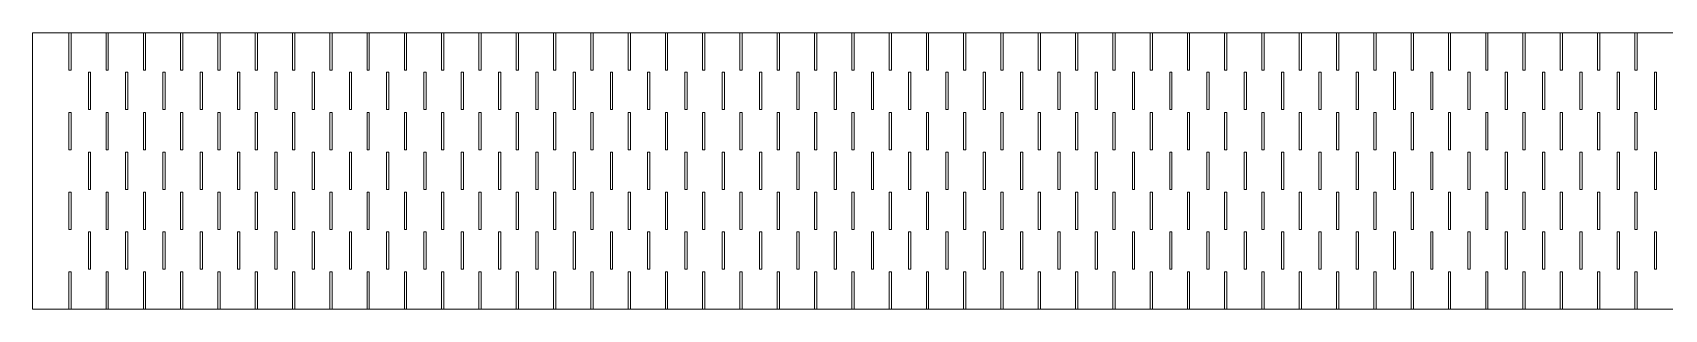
# Model space of a CAD drawing. Header units: millimetres. Extents: x -92 to 84, y 114 to 129.
# Drawn here: x -92.3 to -4.8, y 113.9 to 128.7 of the extents above; entities that cross this region are included whole.
import ezdxf

# ---------------------------------------------------------------- set-up
doc = ezdxf.new("R2010")
doc.units = ezdxf.units.MM
doc.header["$MEASUREMENT"] = 0
doc.layers.add('Camada 1', color=7, linetype='Continuous')

msp = doc.modelspace()

# ---------------------------------------------------------------- linework, layer by layer
at = {"layer": 'Camada 1', "lineweight": 9}
for points in [[(-92.337, 113.8944), (83.663, 113.8944), (83.663, 128.711), (-92.337, 128.711), (-92.337, 113.8944)], [(-90.3972, 126.711), (-90.2768, 126.711), (-90.2768, 128.711), (-90.3972, 128.711), (-90.3972, 126.711)], [(-88.3972, 126.711), (-88.2768, 126.711), (-88.2768, 128.711), (-88.3972, 128.711), (-88.3972, 126.711)], [(-86.3972, 126.711), (-86.2768, 126.711), (-86.2768, 128.711), (-86.3972, 128.711), (-86.3972, 126.711)], [(-84.3972, 126.711), (-84.2768, 126.711), (-84.2768, 128.711), (-84.3972, 128.711), (-84.3972, 126.711)], [(-82.3972, 126.711), (-82.2768, 126.711), (-82.2768, 128.711), (-82.3972, 128.711), (-82.3972, 126.711)], [(-80.3972, 126.711), (-80.2768, 126.711), (-80.2768, 128.711), (-80.3972, 128.711), (-80.3972, 126.711)], [(-78.3972, 126.711), (-78.2768, 126.711), (-78.2768, 128.711), (-78.3972, 128.711), (-78.3972, 126.711)], [(-76.3972, 126.711), (-76.2768, 126.711), (-76.2768, 128.711), (-76.3972, 128.711), (-76.3972, 126.711)], [(-74.3972, 126.711), (-74.2768, 126.711), (-74.2768, 128.711), (-74.3972, 128.711), (-74.3972, 126.711)], [(-72.3972, 126.711), (-72.2768, 126.711), (-72.2768, 128.711), (-72.3972, 128.711), (-72.3972, 126.711)], [(-70.3972, 126.711), (-70.2768, 126.711), (-70.2768, 128.711), (-70.3972, 128.711), (-70.3972, 126.711)], [(-68.3972, 126.711), (-68.2768, 126.711), (-68.2768, 128.711), (-68.3972, 128.711), (-68.3972, 126.711)], [(-66.3972, 126.711), (-66.2768, 126.711), (-66.2768, 128.711), (-66.3972, 128.711), (-66.3972, 126.711)], [(-64.3972, 126.711), (-64.2768, 126.711), (-64.2768, 128.711), (-64.3972, 128.711), (-64.3972, 126.711)], [(-62.3972, 126.711), (-62.2768, 126.711), (-62.2768, 128.711), (-62.3972, 128.711), (-62.3972, 126.711)], [(-60.3972, 126.711), (-60.2768, 126.711), (-60.2768, 128.711), (-60.3972, 128.711), (-60.3972, 126.711)], [(-58.3972, 126.711), (-58.2768, 126.711), (-58.2768, 128.711), (-58.3972, 128.711), (-58.3972, 126.711)], [(-56.3972, 126.711), (-56.2768, 126.711), (-56.2768, 128.711), (-56.3972, 128.711), (-56.3972, 126.711)], [(-54.3972, 126.711), (-54.2768, 126.711), (-54.2768, 128.711), (-54.3972, 128.711), (-54.3972, 126.711)], [(-52.3972, 126.711), (-52.2768, 126.711), (-52.2768, 128.711), (-52.3972, 128.711), (-52.3972, 126.711)], [(-50.3972, 126.711), (-50.2768, 126.711), (-50.2768, 128.711), (-50.3972, 128.711), (-50.3972, 126.711)], [(-48.3972, 126.711), (-48.2768, 126.711), (-48.2768, 128.711), (-48.3972, 128.711), (-48.3972, 126.711)], [(-46.3972, 126.711), (-46.2768, 126.711), (-46.2768, 128.711), (-46.3972, 128.711), (-46.3972, 126.711)], [(-44.3972, 126.711), (-44.2768, 126.711), (-44.2768, 128.711), (-44.3972, 128.711), (-44.3972, 126.711)], [(-42.3972, 126.711), (-42.2768, 126.711), (-42.2768, 128.711), (-42.3972, 128.711), (-42.3972, 126.711)], [(-40.3972, 126.711), (-40.2768, 126.711), (-40.2768, 128.711), (-40.3972, 128.711), (-40.3972, 126.711)], [(-38.3972, 126.711), (-38.2768, 126.711), (-38.2768, 128.711), (-38.3972, 128.711), (-38.3972, 126.711)], [(-36.3972, 126.711), (-36.2768, 126.711), (-36.2768, 128.711), (-36.3972, 128.711), (-36.3972, 126.711)], [(-34.3972, 126.711), (-34.2768, 126.711), (-34.2768, 128.711), (-34.3972, 128.711), (-34.3972, 126.711)], [(-32.3972, 126.711), (-32.2768, 126.711), (-32.2768, 128.711), (-32.3972, 128.711), (-32.3972, 126.711)], [(-30.3972, 126.711), (-30.2768, 126.711), (-30.2768, 128.711), (-30.3972, 128.711), (-30.3972, 126.711)], [(-28.3972, 126.711), (-28.2768, 126.711), (-28.2768, 128.711), (-28.3972, 128.711), (-28.3972, 126.711)], [(-26.3972, 126.711), (-26.2768, 126.711), (-26.2768, 128.711), (-26.3972, 128.711), (-26.3972, 126.711)], [(-24.3972, 126.711), (-24.2768, 126.711), (-24.2768, 128.711), (-24.3972, 128.711), (-24.3972, 126.711)], [(-22.3972, 126.711), (-22.2768, 126.711), (-22.2768, 128.711), (-22.3972, 128.711), (-22.3972, 126.711)], [(-20.3972, 126.711), (-20.2768, 126.711), (-20.2768, 128.711), (-20.3972, 128.711), (-20.3972, 126.711)], [(-18.3972, 126.711), (-18.2768, 126.711), (-18.2768, 128.711), (-18.3972, 128.711), (-18.3972, 126.711)], [(-16.3972, 126.711), (-16.2768, 126.711), (-16.2768, 128.711), (-16.3972, 128.711), (-16.3972, 126.711)], [(-14.3972, 126.711), (-14.2768, 126.711), (-14.2768, 128.711), (-14.3972, 128.711), (-14.3972, 126.711)], [(-12.3972, 126.711), (-12.2768, 126.711), (-12.2768, 128.711), (-12.3972, 128.711), (-12.3972, 126.711)], [(-10.3972, 126.711), (-10.2768, 126.711), (-10.2768, 128.711), (-10.3972, 128.711), (-10.3972, 126.711)], [(-8.3972, 126.711), (-8.2768, 126.711), (-8.2768, 128.711), (-8.3972, 128.711), (-8.3972, 126.711)], [(-6.3972, 126.711), (-6.2768, 126.711), (-6.2768, 128.711), (-6.3972, 128.711), (-6.3972, 126.711)], [(-89.3472, 124.5888), (-89.2268, 124.5888), (-89.2268, 126.5888), (-89.3472, 126.5888), (-89.3472, 124.5888)], [(-87.3472, 124.5888), (-87.2268, 124.5888), (-87.2268, 126.5888), (-87.3472, 126.5888), (-87.3472, 124.5888)], [(-85.3472, 124.5888), (-85.2268, 124.5888), (-85.2268, 126.5888), (-85.3472, 126.5888), (-85.3472, 124.5888)], [(-83.3472, 124.5888), (-83.2268, 124.5888), (-83.2268, 126.5888), (-83.3472, 126.5888), (-83.3472, 124.5888)], [(-81.3472, 124.5888), (-81.2268, 124.5888), (-81.2268, 126.5888), (-81.3472, 126.5888), (-81.3472, 124.5888)], [(-79.3472, 124.5888), (-79.2268, 124.5888), (-79.2268, 126.5888), (-79.3472, 126.5888), (-79.3472, 124.5888)], [(-77.3472, 124.5888), (-77.2268, 124.5888), (-77.2268, 126.5888), (-77.3472, 126.5888), (-77.3472, 124.5888)], [(-75.3472, 124.5888), (-75.2268, 124.5888), (-75.2268, 126.5888), (-75.3472, 126.5888), (-75.3472, 124.5888)], [(-73.3472, 124.5888), (-73.2268, 124.5888), (-73.2268, 126.5888), (-73.3472, 126.5888), (-73.3472, 124.5888)], [(-71.3472, 124.5888), (-71.2268, 124.5888), (-71.2268, 126.5888), (-71.3472, 126.5888), (-71.3472, 124.5888)], [(-69.3472, 124.5888), (-69.2268, 124.5888), (-69.2268, 126.5888), (-69.3472, 126.5888), (-69.3472, 124.5888)], [(-67.3472, 124.5888), (-67.2268, 124.5888), (-67.2268, 126.5888), (-67.3472, 126.5888), (-67.3472, 124.5888)], [(-65.3472, 124.5888), (-65.2268, 124.5888), (-65.2268, 126.5888), (-65.3472, 126.5888), (-65.3472, 124.5888)], [(-63.3472, 124.5888), (-63.2268, 124.5888), (-63.2268, 126.5888), (-63.3472, 126.5888), (-63.3472, 124.5888)], [(-61.3472, 124.5888), (-61.2268, 124.5888), (-61.2268, 126.5888), (-61.3472, 126.5888), (-61.3472, 124.5888)], [(-59.3472, 124.5888), (-59.2268, 124.5888), (-59.2268, 126.5888), (-59.3472, 126.5888), (-59.3472, 124.5888)], [(-57.3472, 124.5888), (-57.2268, 124.5888), (-57.2268, 126.5888), (-57.3472, 126.5888), (-57.3472, 124.5888)], [(-55.3472, 124.5888), (-55.2268, 124.5888), (-55.2268, 126.5888), (-55.3472, 126.5888), (-55.3472, 124.5888)], [(-53.3472, 124.5888), (-53.2268, 124.5888), (-53.2268, 126.5888), (-53.3472, 126.5888), (-53.3472, 124.5888)], [(-51.3472, 124.5888), (-51.2268, 124.5888), (-51.2268, 126.5888), (-51.3472, 126.5888), (-51.3472, 124.5888)], [(-49.3472, 124.5888), (-49.2268, 124.5888), (-49.2268, 126.5888), (-49.3472, 126.5888), (-49.3472, 124.5888)], [(-47.3472, 124.5888), (-47.2268, 124.5888), (-47.2268, 126.5888), (-47.3472, 126.5888), (-47.3472, 124.5888)], [(-45.3472, 124.5888), (-45.2268, 124.5888), (-45.2268, 126.5888), (-45.3472, 126.5888), (-45.3472, 124.5888)], [(-43.3472, 124.5888), (-43.2268, 124.5888), (-43.2268, 126.5888), (-43.3472, 126.5888), (-43.3472, 124.5888)], [(-41.3472, 124.5888), (-41.2268, 124.5888), (-41.2268, 126.5888), (-41.3472, 126.5888), (-41.3472, 124.5888)], [(-39.3472, 124.5888), (-39.2268, 124.5888), (-39.2268, 126.5888), (-39.3472, 126.5888), (-39.3472, 124.5888)], [(-37.3472, 124.5888), (-37.2268, 124.5888), (-37.2268, 126.5888), (-37.3472, 126.5888), (-37.3472, 124.5888)], [(-35.3472, 124.5888), (-35.2268, 124.5888), (-35.2268, 126.5888), (-35.3472, 126.5888), (-35.3472, 124.5888)], [(-33.3472, 124.5888), (-33.2268, 124.5888), (-33.2268, 126.5888), (-33.3472, 126.5888), (-33.3472, 124.5888)], [(-31.3472, 124.5888), (-31.2268, 124.5888), (-31.2268, 126.5888), (-31.3472, 126.5888), (-31.3472, 124.5888)], [(-29.3472, 124.5888), (-29.2268, 124.5888), (-29.2268, 126.5888), (-29.3472, 126.5888), (-29.3472, 124.5888)], [(-27.3472, 124.5888), (-27.2268, 124.5888), (-27.2268, 126.5888), (-27.3472, 126.5888), (-27.3472, 124.5888)], [(-25.3472, 124.5888), (-25.2268, 124.5888), (-25.2268, 126.5888), (-25.3472, 126.5888), (-25.3472, 124.5888)], [(-23.3472, 124.5888), (-23.2268, 124.5888), (-23.2268, 126.5888), (-23.3472, 126.5888), (-23.3472, 124.5888)], [(-21.3472, 124.5888), (-21.2268, 124.5888), (-21.2268, 126.5888), (-21.3472, 126.5888), (-21.3472, 124.5888)], [(-19.3472, 124.5888), (-19.2268, 124.5888), (-19.2268, 126.5888), (-19.3472, 126.5888), (-19.3472, 124.5888)], [(-17.3472, 124.5888), (-17.2268, 124.5888), (-17.2268, 126.5888), (-17.3472, 126.5888), (-17.3472, 124.5888)], [(-15.3472, 124.5888), (-15.2268, 124.5888), (-15.2268, 126.5888), (-15.3472, 126.5888), (-15.3472, 124.5888)], [(-13.3472, 124.5888), (-13.2268, 124.5888), (-13.2268, 126.5888), (-13.3472, 126.5888), (-13.3472, 124.5888)], [(-11.3472, 124.5888), (-11.2268, 124.5888), (-11.2268, 126.5888), (-11.3472, 126.5888), (-11.3472, 124.5888)], [(-9.3472, 124.5888), (-9.2268, 124.5888), (-9.2268, 126.5888), (-9.3472, 126.5888), (-9.3472, 124.5888)], [(-7.3472, 124.5888), (-7.2268, 124.5888), (-7.2268, 126.5888), (-7.3472, 126.5888), (-7.3472, 124.5888)], [(-5.3472, 124.5888), (-5.2268, 124.5888), (-5.2268, 126.5888), (-5.3472, 126.5888), (-5.3472, 124.5888)], [(-90.3972, 122.4388), (-90.2768, 122.4388), (-90.2768, 124.4388), (-90.3972, 124.4388), (-90.3972, 122.4388)], [(-88.3972, 122.4388), (-88.2768, 122.4388), (-88.2768, 124.4388), (-88.3972, 124.4388), (-88.3972, 122.4388)], [(-86.3972, 122.4388), (-86.2768, 122.4388), (-86.2768, 124.4388), (-86.3972, 124.4388), (-86.3972, 122.4388)], [(-84.3972, 122.4388), (-84.2768, 122.4388), (-84.2768, 124.4388), (-84.3972, 124.4388), (-84.3972, 122.4388)], [(-82.3972, 122.4388), (-82.2768, 122.4388), (-82.2768, 124.4388), (-82.3972, 124.4388), (-82.3972, 122.4388)], [(-80.3972, 122.4388), (-80.2768, 122.4388), (-80.2768, 124.4388), (-80.3972, 124.4388), (-80.3972, 122.4388)], [(-78.3972, 122.4388), (-78.2768, 122.4388), (-78.2768, 124.4388), (-78.3972, 124.4388), (-78.3972, 122.4388)], [(-76.3972, 122.4388), (-76.2768, 122.4388), (-76.2768, 124.4388), (-76.3972, 124.4388), (-76.3972, 122.4388)], [(-74.3972, 122.4388), (-74.2768, 122.4388), (-74.2768, 124.4388), (-74.3972, 124.4388), (-74.3972, 122.4388)], [(-72.3972, 122.4388), (-72.2768, 122.4388), (-72.2768, 124.4388), (-72.3972, 124.4388), (-72.3972, 122.4388)], [(-70.3972, 122.4388), (-70.2768, 122.4388), (-70.2768, 124.4388), (-70.3972, 124.4388), (-70.3972, 122.4388)], [(-68.3972, 122.4388), (-68.2768, 122.4388), (-68.2768, 124.4388), (-68.3972, 124.4388), (-68.3972, 122.4388)], [(-66.3972, 122.4388), (-66.2768, 122.4388), (-66.2768, 124.4388), (-66.3972, 124.4388), (-66.3972, 122.4388)], [(-64.3972, 122.4388), (-64.2768, 122.4388), (-64.2768, 124.4388), (-64.3972, 124.4388), (-64.3972, 122.4388)], [(-62.3972, 122.4388), (-62.2768, 122.4388), (-62.2768, 124.4388), (-62.3972, 124.4388), (-62.3972, 122.4388)], [(-60.3972, 122.4388), (-60.2768, 122.4388), (-60.2768, 124.4388), (-60.3972, 124.4388), (-60.3972, 122.4388)], [(-58.3972, 122.4388), (-58.2768, 122.4388), (-58.2768, 124.4388), (-58.3972, 124.4388), (-58.3972, 122.4388)], [(-56.3972, 122.4388), (-56.2768, 122.4388), (-56.2768, 124.4388), (-56.3972, 124.4388), (-56.3972, 122.4388)], [(-54.3972, 122.4388), (-54.2768, 122.4388), (-54.2768, 124.4388), (-54.3972, 124.4388), (-54.3972, 122.4388)], [(-52.3972, 122.4388), (-52.2768, 122.4388), (-52.2768, 124.4388), (-52.3972, 124.4388), (-52.3972, 122.4388)], [(-50.3972, 122.4388), (-50.2768, 122.4388), (-50.2768, 124.4388), (-50.3972, 124.4388), (-50.3972, 122.4388)], [(-48.3972, 122.4388), (-48.2768, 122.4388), (-48.2768, 124.4388), (-48.3972, 124.4388), (-48.3972, 122.4388)], [(-46.3972, 122.4388), (-46.2768, 122.4388), (-46.2768, 124.4388), (-46.3972, 124.4388), (-46.3972, 122.4388)], [(-44.3972, 122.4388), (-44.2768, 122.4388), (-44.2768, 124.4388), (-44.3972, 124.4388), (-44.3972, 122.4388)], [(-42.3972, 122.4388), (-42.2768, 122.4388), (-42.2768, 124.4388), (-42.3972, 124.4388), (-42.3972, 122.4388)], [(-40.3972, 122.4388), (-40.2768, 122.4388), (-40.2768, 124.4388), (-40.3972, 124.4388), (-40.3972, 122.4388)], [(-38.3972, 122.4388), (-38.2768, 122.4388), (-38.2768, 124.4388), (-38.3972, 124.4388), (-38.3972, 122.4388)], [(-36.3972, 122.4388), (-36.2768, 122.4388), (-36.2768, 124.4388), (-36.3972, 124.4388), (-36.3972, 122.4388)], [(-34.3972, 122.4388), (-34.2768, 122.4388), (-34.2768, 124.4388), (-34.3972, 124.4388), (-34.3972, 122.4388)], [(-32.3972, 122.4388), (-32.2768, 122.4388), (-32.2768, 124.4388), (-32.3972, 124.4388), (-32.3972, 122.4388)], [(-30.3972, 122.4388), (-30.2768, 122.4388), (-30.2768, 124.4388), (-30.3972, 124.4388), (-30.3972, 122.4388)], [(-28.3972, 122.4388), (-28.2768, 122.4388), (-28.2768, 124.4388), (-28.3972, 124.4388), (-28.3972, 122.4388)], [(-26.3972, 122.4388), (-26.2768, 122.4388), (-26.2768, 124.4388), (-26.3972, 124.4388), (-26.3972, 122.4388)], [(-24.3972, 122.4388), (-24.2768, 122.4388), (-24.2768, 124.4388), (-24.3972, 124.4388), (-24.3972, 122.4388)], [(-22.3972, 122.4388), (-22.2768, 122.4388), (-22.2768, 124.4388), (-22.3972, 124.4388), (-22.3972, 122.4388)], [(-20.3972, 122.4388), (-20.2768, 122.4388), (-20.2768, 124.4388), (-20.3972, 124.4388), (-20.3972, 122.4388)], [(-18.3972, 122.4388), (-18.2768, 122.4388), (-18.2768, 124.4388), (-18.3972, 124.4388), (-18.3972, 122.4388)], [(-16.3972, 122.4388), (-16.2768, 122.4388), (-16.2768, 124.4388), (-16.3972, 124.4388), (-16.3972, 122.4388)], [(-14.3972, 122.4388), (-14.2768, 122.4388), (-14.2768, 124.4388), (-14.3972, 124.4388), (-14.3972, 122.4388)], [(-12.3972, 122.4388), (-12.2768, 122.4388), (-12.2768, 124.4388), (-12.3972, 124.4388), (-12.3972, 122.4388)], [(-10.3972, 122.4388), (-10.2768, 122.4388), (-10.2768, 124.4388), (-10.3972, 124.4388), (-10.3972, 122.4388)], [(-8.3972, 122.4388), (-8.2768, 122.4388), (-8.2768, 124.4388), (-8.3972, 124.4388), (-8.3972, 122.4388)], [(-6.3972, 122.4388), (-6.2768, 122.4388), (-6.2768, 124.4388), (-6.3972, 124.4388), (-6.3972, 122.4388)], [(-89.3472, 120.3166), (-89.2268, 120.3166), (-89.2268, 122.3166), (-89.3472, 122.3166), (-89.3472, 120.3166)], [(-87.3472, 120.3166), (-87.2268, 120.3166), (-87.2268, 122.3166), (-87.3472, 122.3166), (-87.3472, 120.3166)], [(-85.3472, 120.3166), (-85.2268, 120.3166), (-85.2268, 122.3166), (-85.3472, 122.3166), (-85.3472, 120.3166)], [(-83.3472, 120.3166), (-83.2268, 120.3166), (-83.2268, 122.3166), (-83.3472, 122.3166), (-83.3472, 120.3166)], [(-81.3472, 120.3166), (-81.2268, 120.3166), (-81.2268, 122.3166), (-81.3472, 122.3166), (-81.3472, 120.3166)], [(-79.3472, 120.3166), (-79.2268, 120.3166), (-79.2268, 122.3166), (-79.3472, 122.3166), (-79.3472, 120.3166)], [(-77.3472, 120.3166), (-77.2268, 120.3166), (-77.2268, 122.3166), (-77.3472, 122.3166), (-77.3472, 120.3166)], [(-75.3472, 120.3166), (-75.2268, 120.3166), (-75.2268, 122.3166), (-75.3472, 122.3166), (-75.3472, 120.3166)], [(-73.3472, 120.3166), (-73.2268, 120.3166), (-73.2268, 122.3166), (-73.3472, 122.3166), (-73.3472, 120.3166)], [(-71.3472, 120.3166), (-71.2268, 120.3166), (-71.2268, 122.3166), (-71.3472, 122.3166), (-71.3472, 120.3166)], [(-69.3472, 120.3166), (-69.2268, 120.3166), (-69.2268, 122.3166), (-69.3472, 122.3166), (-69.3472, 120.3166)], [(-67.3472, 120.3166), (-67.2268, 120.3166), (-67.2268, 122.3166), (-67.3472, 122.3166), (-67.3472, 120.3166)], [(-65.3472, 120.3166), (-65.2268, 120.3166), (-65.2268, 122.3166), (-65.3472, 122.3166), (-65.3472, 120.3166)], [(-63.3472, 120.3166), (-63.2268, 120.3166), (-63.2268, 122.3166), (-63.3472, 122.3166), (-63.3472, 120.3166)], [(-61.3472, 120.3166), (-61.2268, 120.3166), (-61.2268, 122.3166), (-61.3472, 122.3166), (-61.3472, 120.3166)], [(-59.3472, 120.3166), (-59.2268, 120.3166), (-59.2268, 122.3166), (-59.3472, 122.3166), (-59.3472, 120.3166)], [(-57.3472, 120.3166), (-57.2268, 120.3166), (-57.2268, 122.3166), (-57.3472, 122.3166), (-57.3472, 120.3166)], [(-55.3472, 120.3166), (-55.2268, 120.3166), (-55.2268, 122.3166), (-55.3472, 122.3166), (-55.3472, 120.3166)], [(-53.3472, 120.3166), (-53.2268, 120.3166), (-53.2268, 122.3166), (-53.3472, 122.3166), (-53.3472, 120.3166)], [(-51.3472, 120.3166), (-51.2268, 120.3166), (-51.2268, 122.3166), (-51.3472, 122.3166), (-51.3472, 120.3166)], [(-49.3472, 120.3166), (-49.2268, 120.3166), (-49.2268, 122.3166), (-49.3472, 122.3166), (-49.3472, 120.3166)], [(-47.3472, 120.3166), (-47.2268, 120.3166), (-47.2268, 122.3166), (-47.3472, 122.3166), (-47.3472, 120.3166)], [(-45.3472, 120.3166), (-45.2268, 120.3166), (-45.2268, 122.3166), (-45.3472, 122.3166), (-45.3472, 120.3166)], [(-43.3472, 120.3166), (-43.2268, 120.3166), (-43.2268, 122.3166), (-43.3472, 122.3166), (-43.3472, 120.3166)], [(-41.3472, 120.3166), (-41.2268, 120.3166), (-41.2268, 122.3166), (-41.3472, 122.3166), (-41.3472, 120.3166)], [(-39.3472, 120.3166), (-39.2268, 120.3166), (-39.2268, 122.3166), (-39.3472, 122.3166), (-39.3472, 120.3166)], [(-37.3472, 120.3166), (-37.2268, 120.3166), (-37.2268, 122.3166), (-37.3472, 122.3166), (-37.3472, 120.3166)], [(-35.3472, 120.3166), (-35.2268, 120.3166), (-35.2268, 122.3166), (-35.3472, 122.3166), (-35.3472, 120.3166)], [(-33.3472, 120.3166), (-33.2268, 120.3166), (-33.2268, 122.3166), (-33.3472, 122.3166), (-33.3472, 120.3166)], [(-31.3472, 120.3166), (-31.2268, 120.3166), (-31.2268, 122.3166), (-31.3472, 122.3166), (-31.3472, 120.3166)], [(-29.3472, 120.3166), (-29.2268, 120.3166), (-29.2268, 122.3166), (-29.3472, 122.3166), (-29.3472, 120.3166)], [(-27.3472, 120.3166), (-27.2268, 120.3166), (-27.2268, 122.3166), (-27.3472, 122.3166), (-27.3472, 120.3166)], [(-25.3472, 120.3166), (-25.2268, 120.3166), (-25.2268, 122.3166), (-25.3472, 122.3166), (-25.3472, 120.3166)], [(-23.3472, 120.3166), (-23.2268, 120.3166), (-23.2268, 122.3166), (-23.3472, 122.3166), (-23.3472, 120.3166)], [(-21.3472, 120.3166), (-21.2268, 120.3166), (-21.2268, 122.3166), (-21.3472, 122.3166), (-21.3472, 120.3166)], [(-19.3472, 120.3166), (-19.2268, 120.3166), (-19.2268, 122.3166), (-19.3472, 122.3166), (-19.3472, 120.3166)], [(-17.3472, 120.3166), (-17.2268, 120.3166), (-17.2268, 122.3166), (-17.3472, 122.3166), (-17.3472, 120.3166)], [(-15.3472, 120.3166), (-15.2268, 120.3166), (-15.2268, 122.3166), (-15.3472, 122.3166), (-15.3472, 120.3166)], [(-13.3472, 120.3166), (-13.2268, 120.3166), (-13.2268, 122.3166), (-13.3472, 122.3166), (-13.3472, 120.3166)], [(-11.3472, 120.3166), (-11.2268, 120.3166), (-11.2268, 122.3166), (-11.3472, 122.3166), (-11.3472, 120.3166)], [(-9.3472, 120.3166), (-9.2268, 120.3166), (-9.2268, 122.3166), (-9.3472, 122.3166), (-9.3472, 120.3166)], [(-7.3472, 120.3166), (-7.2268, 120.3166), (-7.2268, 122.3166), (-7.3472, 122.3166), (-7.3472, 120.3166)], [(-5.3472, 120.3166), (-5.2268, 120.3166), (-5.2268, 122.3166), (-5.3472, 122.3166), (-5.3472, 120.3166)], [(-90.3972, 118.1666), (-90.2768, 118.1666), (-90.2768, 120.1666), (-90.3972, 120.1666), (-90.3972, 118.1666)], [(-88.3972, 118.1666), (-88.2768, 118.1666), (-88.2768, 120.1666), (-88.3972, 120.1666), (-88.3972, 118.1666)], [(-86.3972, 118.1666), (-86.2768, 118.1666), (-86.2768, 120.1666), (-86.3972, 120.1666), (-86.3972, 118.1666)], [(-84.3972, 118.1666), (-84.2768, 118.1666), (-84.2768, 120.1666), (-84.3972, 120.1666), (-84.3972, 118.1666)], [(-82.3972, 118.1666), (-82.2768, 118.1666), (-82.2768, 120.1666), (-82.3972, 120.1666), (-82.3972, 118.1666)], [(-80.3972, 118.1666), (-80.2768, 118.1666), (-80.2768, 120.1666), (-80.3972, 120.1666), (-80.3972, 118.1666)], [(-78.3972, 118.1666), (-78.2768, 118.1666), (-78.2768, 120.1666), (-78.3972, 120.1666), (-78.3972, 118.1666)], [(-76.3972, 118.1666), (-76.2768, 118.1666), (-76.2768, 120.1666), (-76.3972, 120.1666), (-76.3972, 118.1666)], [(-74.3972, 118.1666), (-74.2768, 118.1666), (-74.2768, 120.1666), (-74.3972, 120.1666), (-74.3972, 118.1666)], [(-72.3972, 118.1666), (-72.2768, 118.1666), (-72.2768, 120.1666), (-72.3972, 120.1666), (-72.3972, 118.1666)], [(-70.3972, 118.1666), (-70.2768, 118.1666), (-70.2768, 120.1666), (-70.3972, 120.1666), (-70.3972, 118.1666)], [(-68.3972, 118.1666), (-68.2768, 118.1666), (-68.2768, 120.1666), (-68.3972, 120.1666), (-68.3972, 118.1666)], [(-66.3972, 118.1666), (-66.2768, 118.1666), (-66.2768, 120.1666), (-66.3972, 120.1666), (-66.3972, 118.1666)], [(-64.3972, 118.1666), (-64.2768, 118.1666), (-64.2768, 120.1666), (-64.3972, 120.1666), (-64.3972, 118.1666)], [(-62.3972, 118.1666), (-62.2768, 118.1666), (-62.2768, 120.1666), (-62.3972, 120.1666), (-62.3972, 118.1666)], [(-60.3972, 118.1666), (-60.2768, 118.1666), (-60.2768, 120.1666), (-60.3972, 120.1666), (-60.3972, 118.1666)], [(-58.3972, 118.1666), (-58.2768, 118.1666), (-58.2768, 120.1666), (-58.3972, 120.1666), (-58.3972, 118.1666)], [(-56.3972, 118.1666), (-56.2768, 118.1666), (-56.2768, 120.1666), (-56.3972, 120.1666), (-56.3972, 118.1666)], [(-54.3972, 118.1666), (-54.2768, 118.1666), (-54.2768, 120.1666), (-54.3972, 120.1666), (-54.3972, 118.1666)], [(-52.3972, 118.1666), (-52.2768, 118.1666), (-52.2768, 120.1666), (-52.3972, 120.1666), (-52.3972, 118.1666)], [(-50.3972, 118.1666), (-50.2768, 118.1666), (-50.2768, 120.1666), (-50.3972, 120.1666), (-50.3972, 118.1666)], [(-48.3972, 118.1666), (-48.2768, 118.1666), (-48.2768, 120.1666), (-48.3972, 120.1666), (-48.3972, 118.1666)], [(-46.3972, 118.1666), (-46.2768, 118.1666), (-46.2768, 120.1666), (-46.3972, 120.1666), (-46.3972, 118.1666)], [(-44.3972, 118.1666), (-44.2768, 118.1666), (-44.2768, 120.1666), (-44.3972, 120.1666), (-44.3972, 118.1666)], [(-42.3972, 118.1666), (-42.2768, 118.1666), (-42.2768, 120.1666), (-42.3972, 120.1666), (-42.3972, 118.1666)], [(-40.3972, 118.1666), (-40.2768, 118.1666), (-40.2768, 120.1666), (-40.3972, 120.1666), (-40.3972, 118.1666)], [(-38.3972, 118.1666), (-38.2768, 118.1666), (-38.2768, 120.1666), (-38.3972, 120.1666), (-38.3972, 118.1666)], [(-36.3972, 118.1666), (-36.2768, 118.1666), (-36.2768, 120.1666), (-36.3972, 120.1666), (-36.3972, 118.1666)], [(-34.3972, 118.1666), (-34.2768, 118.1666), (-34.2768, 120.1666), (-34.3972, 120.1666), (-34.3972, 118.1666)], [(-32.3972, 118.1666), (-32.2768, 118.1666), (-32.2768, 120.1666), (-32.3972, 120.1666), (-32.3972, 118.1666)], [(-30.3972, 118.1666), (-30.2768, 118.1666), (-30.2768, 120.1666), (-30.3972, 120.1666), (-30.3972, 118.1666)], [(-28.3972, 118.1666), (-28.2768, 118.1666), (-28.2768, 120.1666), (-28.3972, 120.1666), (-28.3972, 118.1666)], [(-26.3972, 118.1666), (-26.2768, 118.1666), (-26.2768, 120.1666), (-26.3972, 120.1666), (-26.3972, 118.1666)], [(-24.3972, 118.1666), (-24.2768, 118.1666), (-24.2768, 120.1666), (-24.3972, 120.1666), (-24.3972, 118.1666)], [(-22.3972, 118.1666), (-22.2768, 118.1666), (-22.2768, 120.1666), (-22.3972, 120.1666), (-22.3972, 118.1666)], [(-20.3972, 118.1666), (-20.2768, 118.1666), (-20.2768, 120.1666), (-20.3972, 120.1666), (-20.3972, 118.1666)], [(-18.3972, 118.1666), (-18.2768, 118.1666), (-18.2768, 120.1666), (-18.3972, 120.1666), (-18.3972, 118.1666)], [(-16.3972, 118.1666), (-16.2768, 118.1666), (-16.2768, 120.1666), (-16.3972, 120.1666), (-16.3972, 118.1666)], [(-14.3972, 118.1666), (-14.2768, 118.1666), (-14.2768, 120.1666), (-14.3972, 120.1666), (-14.3972, 118.1666)], [(-12.3972, 118.1666), (-12.2768, 118.1666), (-12.2768, 120.1666), (-12.3972, 120.1666), (-12.3972, 118.1666)], [(-10.3972, 118.1666), (-10.2768, 118.1666), (-10.2768, 120.1666), (-10.3972, 120.1666), (-10.3972, 118.1666)], [(-8.3972, 118.1666), (-8.2768, 118.1666), (-8.2768, 120.1666), (-8.3972, 120.1666), (-8.3972, 118.1666)], [(-6.3972, 118.1666), (-6.2768, 118.1666), (-6.2768, 120.1666), (-6.3972, 120.1666), (-6.3972, 118.1666)], [(-89.3472, 116.0444), (-89.2268, 116.0444), (-89.2268, 118.0444), (-89.3472, 118.0444), (-89.3472, 116.0444)], [(-87.3472, 116.0444), (-87.2268, 116.0444), (-87.2268, 118.0444), (-87.3472, 118.0444), (-87.3472, 116.0444)], [(-85.3472, 116.0444), (-85.2268, 116.0444), (-85.2268, 118.0444), (-85.3472, 118.0444), (-85.3472, 116.0444)], [(-83.3472, 116.0444), (-83.2268, 116.0444), (-83.2268, 118.0444), (-83.3472, 118.0444), (-83.3472, 116.0444)], [(-81.3472, 116.0444), (-81.2268, 116.0444), (-81.2268, 118.0444), (-81.3472, 118.0444), (-81.3472, 116.0444)], [(-79.3472, 116.0444), (-79.2268, 116.0444), (-79.2268, 118.0444), (-79.3472, 118.0444), (-79.3472, 116.0444)], [(-77.3472, 116.0444), (-77.2268, 116.0444), (-77.2268, 118.0444), (-77.3472, 118.0444), (-77.3472, 116.0444)], [(-75.3472, 116.0444), (-75.2268, 116.0444), (-75.2268, 118.0444), (-75.3472, 118.0444), (-75.3472, 116.0444)], [(-73.3472, 116.0444), (-73.2268, 116.0444), (-73.2268, 118.0444), (-73.3472, 118.0444), (-73.3472, 116.0444)], [(-71.3472, 116.0444), (-71.2268, 116.0444), (-71.2268, 118.0444), (-71.3472, 118.0444), (-71.3472, 116.0444)], [(-69.3472, 116.0444), (-69.2268, 116.0444), (-69.2268, 118.0444), (-69.3472, 118.0444), (-69.3472, 116.0444)], [(-67.3472, 116.0444), (-67.2268, 116.0444), (-67.2268, 118.0444), (-67.3472, 118.0444), (-67.3472, 116.0444)], [(-65.3472, 116.0444), (-65.2268, 116.0444), (-65.2268, 118.0444), (-65.3472, 118.0444), (-65.3472, 116.0444)], [(-63.3472, 116.0444), (-63.2268, 116.0444), (-63.2268, 118.0444), (-63.3472, 118.0444), (-63.3472, 116.0444)], [(-61.3472, 116.0444), (-61.2268, 116.0444), (-61.2268, 118.0444), (-61.3472, 118.0444), (-61.3472, 116.0444)], [(-59.3472, 116.0444), (-59.2268, 116.0444), (-59.2268, 118.0444), (-59.3472, 118.0444), (-59.3472, 116.0444)], [(-57.3472, 116.0444), (-57.2268, 116.0444), (-57.2268, 118.0444), (-57.3472, 118.0444), (-57.3472, 116.0444)], [(-55.3472, 116.0444), (-55.2268, 116.0444), (-55.2268, 118.0444), (-55.3472, 118.0444), (-55.3472, 116.0444)], [(-53.3472, 116.0444), (-53.2268, 116.0444), (-53.2268, 118.0444), (-53.3472, 118.0444), (-53.3472, 116.0444)], [(-51.3472, 116.0444), (-51.2268, 116.0444), (-51.2268, 118.0444), (-51.3472, 118.0444), (-51.3472, 116.0444)], [(-49.3472, 116.0444), (-49.2268, 116.0444), (-49.2268, 118.0444), (-49.3472, 118.0444), (-49.3472, 116.0444)], [(-47.3472, 116.0444), (-47.2268, 116.0444), (-47.2268, 118.0444), (-47.3472, 118.0444), (-47.3472, 116.0444)], [(-45.3472, 116.0444), (-45.2268, 116.0444), (-45.2268, 118.0444), (-45.3472, 118.0444), (-45.3472, 116.0444)], [(-43.3472, 116.0444), (-43.2268, 116.0444), (-43.2268, 118.0444), (-43.3472, 118.0444), (-43.3472, 116.0444)], [(-41.3472, 116.0444), (-41.2268, 116.0444), (-41.2268, 118.0444), (-41.3472, 118.0444), (-41.3472, 116.0444)], [(-39.3472, 116.0444), (-39.2268, 116.0444), (-39.2268, 118.0444), (-39.3472, 118.0444), (-39.3472, 116.0444)], [(-37.3472, 116.0444), (-37.2268, 116.0444), (-37.2268, 118.0444), (-37.3472, 118.0444), (-37.3472, 116.0444)], [(-35.3472, 116.0444), (-35.2268, 116.0444), (-35.2268, 118.0444), (-35.3472, 118.0444), (-35.3472, 116.0444)], [(-33.3472, 116.0444), (-33.2268, 116.0444), (-33.2268, 118.0444), (-33.3472, 118.0444), (-33.3472, 116.0444)], [(-31.3472, 116.0444), (-31.2268, 116.0444), (-31.2268, 118.0444), (-31.3472, 118.0444), (-31.3472, 116.0444)], [(-29.3472, 116.0444), (-29.2268, 116.0444), (-29.2268, 118.0444), (-29.3472, 118.0444), (-29.3472, 116.0444)], [(-27.3472, 116.0444), (-27.2268, 116.0444), (-27.2268, 118.0444), (-27.3472, 118.0444), (-27.3472, 116.0444)], [(-25.3472, 116.0444), (-25.2268, 116.0444), (-25.2268, 118.0444), (-25.3472, 118.0444), (-25.3472, 116.0444)], [(-23.3472, 116.0444), (-23.2268, 116.0444), (-23.2268, 118.0444), (-23.3472, 118.0444), (-23.3472, 116.0444)], [(-21.3472, 116.0444), (-21.2268, 116.0444), (-21.2268, 118.0444), (-21.3472, 118.0444), (-21.3472, 116.0444)], [(-19.3472, 116.0444), (-19.2268, 116.0444), (-19.2268, 118.0444), (-19.3472, 118.0444), (-19.3472, 116.0444)], [(-17.3472, 116.0444), (-17.2268, 116.0444), (-17.2268, 118.0444), (-17.3472, 118.0444), (-17.3472, 116.0444)], [(-15.3472, 116.0444), (-15.2268, 116.0444), (-15.2268, 118.0444), (-15.3472, 118.0444), (-15.3472, 116.0444)], [(-13.3472, 116.0444), (-13.2268, 116.0444), (-13.2268, 118.0444), (-13.3472, 118.0444), (-13.3472, 116.0444)], [(-11.3472, 116.0444), (-11.2268, 116.0444), (-11.2268, 118.0444), (-11.3472, 118.0444), (-11.3472, 116.0444)], [(-9.3472, 116.0444), (-9.2268, 116.0444), (-9.2268, 118.0444), (-9.3472, 118.0444), (-9.3472, 116.0444)], [(-7.3472, 116.0444), (-7.2268, 116.0444), (-7.2268, 118.0444), (-7.3472, 118.0444), (-7.3472, 116.0444)], [(-5.3472, 116.0444), (-5.2268, 116.0444), (-5.2268, 118.0444), (-5.3472, 118.0444), (-5.3472, 116.0444)], [(-90.3972, 113.8944), (-90.2768, 113.8944), (-90.2768, 115.8944), (-90.3972, 115.8944), (-90.3972, 113.8944)], [(-88.3972, 113.8944), (-88.2768, 113.8944), (-88.2768, 115.8944), (-88.3972, 115.8944), (-88.3972, 113.8944)], [(-86.3972, 113.8944), (-86.2768, 113.8944), (-86.2768, 115.8944), (-86.3972, 115.8944), (-86.3972, 113.8944)], [(-84.3972, 113.8944), (-84.2768, 113.8944), (-84.2768, 115.8944), (-84.3972, 115.8944), (-84.3972, 113.8944)], [(-82.3972, 113.8944), (-82.2768, 113.8944), (-82.2768, 115.8944), (-82.3972, 115.8944), (-82.3972, 113.8944)], [(-80.3972, 113.8944), (-80.2768, 113.8944), (-80.2768, 115.8944), (-80.3972, 115.8944), (-80.3972, 113.8944)], [(-78.3972, 113.8944), (-78.2768, 113.8944), (-78.2768, 115.8944), (-78.3972, 115.8944), (-78.3972, 113.8944)], [(-76.3972, 113.8944), (-76.2768, 113.8944), (-76.2768, 115.8944), (-76.3972, 115.8944), (-76.3972, 113.8944)], [(-74.3972, 113.8944), (-74.2768, 113.8944), (-74.2768, 115.8944), (-74.3972, 115.8944), (-74.3972, 113.8944)], [(-72.3972, 113.8944), (-72.2768, 113.8944), (-72.2768, 115.8944), (-72.3972, 115.8944), (-72.3972, 113.8944)], [(-70.3972, 113.8944), (-70.2768, 113.8944), (-70.2768, 115.8944), (-70.3972, 115.8944), (-70.3972, 113.8944)], [(-68.3972, 113.8944), (-68.2768, 113.8944), (-68.2768, 115.8944), (-68.3972, 115.8944), (-68.3972, 113.8944)], [(-66.3972, 113.8944), (-66.2768, 113.8944), (-66.2768, 115.8944), (-66.3972, 115.8944), (-66.3972, 113.8944)], [(-64.3972, 113.8944), (-64.2768, 113.8944), (-64.2768, 115.8944), (-64.3972, 115.8944), (-64.3972, 113.8944)], [(-62.3972, 113.8944), (-62.2768, 113.8944), (-62.2768, 115.8944), (-62.3972, 115.8944), (-62.3972, 113.8944)], [(-60.3972, 113.8944), (-60.2768, 113.8944), (-60.2768, 115.8944), (-60.3972, 115.8944), (-60.3972, 113.8944)], [(-58.3972, 113.8944), (-58.2768, 113.8944), (-58.2768, 115.8944), (-58.3972, 115.8944), (-58.3972, 113.8944)], [(-56.3972, 113.8944), (-56.2768, 113.8944), (-56.2768, 115.8944), (-56.3972, 115.8944), (-56.3972, 113.8944)], [(-54.3972, 113.8944), (-54.2768, 113.8944), (-54.2768, 115.8944), (-54.3972, 115.8944), (-54.3972, 113.8944)], [(-52.3972, 113.8944), (-52.2768, 113.8944), (-52.2768, 115.8944), (-52.3972, 115.8944), (-52.3972, 113.8944)], [(-50.3972, 113.8944), (-50.2768, 113.8944), (-50.2768, 115.8944), (-50.3972, 115.8944), (-50.3972, 113.8944)], [(-48.3972, 113.8944), (-48.2768, 113.8944), (-48.2768, 115.8944), (-48.3972, 115.8944), (-48.3972, 113.8944)], [(-46.3972, 113.8944), (-46.2768, 113.8944), (-46.2768, 115.8944), (-46.3972, 115.8944), (-46.3972, 113.8944)], [(-44.3972, 113.8944), (-44.2768, 113.8944), (-44.2768, 115.8944), (-44.3972, 115.8944), (-44.3972, 113.8944)], [(-42.3972, 113.8944), (-42.2768, 113.8944), (-42.2768, 115.8944), (-42.3972, 115.8944), (-42.3972, 113.8944)], [(-40.3972, 113.8944), (-40.2768, 113.8944), (-40.2768, 115.8944), (-40.3972, 115.8944), (-40.3972, 113.8944)], [(-38.3972, 113.8944), (-38.2768, 113.8944), (-38.2768, 115.8944), (-38.3972, 115.8944), (-38.3972, 113.8944)], [(-36.3972, 113.8944), (-36.2768, 113.8944), (-36.2768, 115.8944), (-36.3972, 115.8944), (-36.3972, 113.8944)], [(-34.3972, 113.8944), (-34.2768, 113.8944), (-34.2768, 115.8944), (-34.3972, 115.8944), (-34.3972, 113.8944)], [(-32.3972, 113.8944), (-32.2768, 113.8944), (-32.2768, 115.8944), (-32.3972, 115.8944), (-32.3972, 113.8944)], [(-30.3972, 113.8944), (-30.2768, 113.8944), (-30.2768, 115.8944), (-30.3972, 115.8944), (-30.3972, 113.8944)], [(-28.3972, 113.8944), (-28.2768, 113.8944), (-28.2768, 115.8944), (-28.3972, 115.8944), (-28.3972, 113.8944)], [(-26.3972, 113.8944), (-26.2768, 113.8944), (-26.2768, 115.8944), (-26.3972, 115.8944), (-26.3972, 113.8944)], [(-24.3972, 113.8944), (-24.2768, 113.8944), (-24.2768, 115.8944), (-24.3972, 115.8944), (-24.3972, 113.8944)], [(-22.3972, 113.8944), (-22.2768, 113.8944), (-22.2768, 115.8944), (-22.3972, 115.8944), (-22.3972, 113.8944)], [(-20.3972, 113.8944), (-20.2768, 113.8944), (-20.2768, 115.8944), (-20.3972, 115.8944), (-20.3972, 113.8944)], [(-18.3972, 113.8944), (-18.2768, 113.8944), (-18.2768, 115.8944), (-18.3972, 115.8944), (-18.3972, 113.8944)], [(-16.3972, 113.8944), (-16.2768, 113.8944), (-16.2768, 115.8944), (-16.3972, 115.8944), (-16.3972, 113.8944)], [(-14.3972, 113.8944), (-14.2768, 113.8944), (-14.2768, 115.8944), (-14.3972, 115.8944), (-14.3972, 113.8944)], [(-12.3972, 113.8944), (-12.2768, 113.8944), (-12.2768, 115.8944), (-12.3972, 115.8944), (-12.3972, 113.8944)], [(-10.3972, 113.8944), (-10.2768, 113.8944), (-10.2768, 115.8944), (-10.3972, 115.8944), (-10.3972, 113.8944)], [(-8.3972, 113.8944), (-8.2768, 113.8944), (-8.2768, 115.8944), (-8.3972, 115.8944), (-8.3972, 113.8944)], [(-6.3972, 113.8944), (-6.2768, 113.8944), (-6.2768, 115.8944), (-6.3972, 115.8944), (-6.3972, 113.8944)]]:
    msp.add_lwpolyline(points, close=True, dxfattribs=at)

doc.saveas('drawing.dxf')
